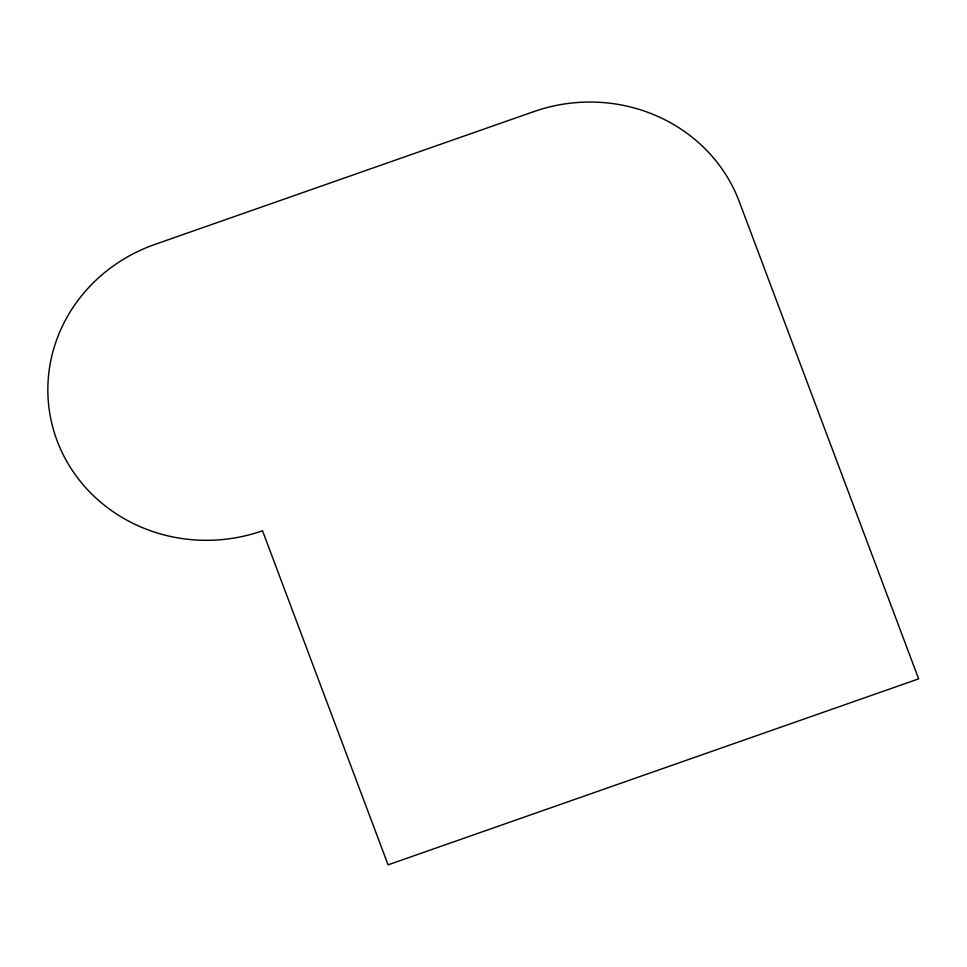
<?xml version="1.0" encoding="UTF-8"?>
<svg xmlns="http://www.w3.org/2000/svg" width="967" height="967" viewBox="0 0 967 967"><rect width="100%" height="100%" fill="white"/><g stroke="black" fill="none" stroke-linecap="round" stroke-linejoin="round"><path stroke-width="1.45" d="M533.869 111.592L154.889 244.433A161.005 152.556 -7.7 0 0 57.113 440.747A161.005 152.556 -7.7 0 0 262.516 530.774L388.081 864.849L918.65 678.858L739.272 201.62A161.005 152.556 -7.7 0 0 533.869 111.592"/></g></svg>
